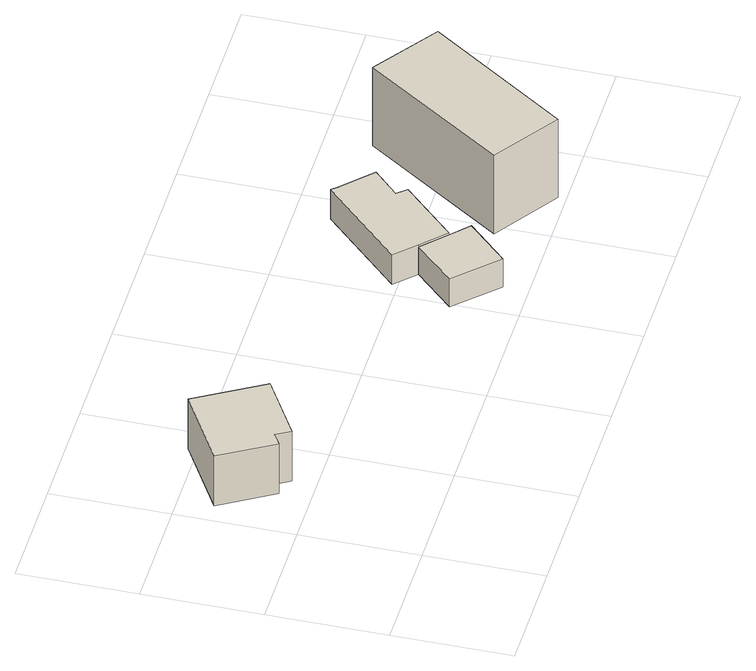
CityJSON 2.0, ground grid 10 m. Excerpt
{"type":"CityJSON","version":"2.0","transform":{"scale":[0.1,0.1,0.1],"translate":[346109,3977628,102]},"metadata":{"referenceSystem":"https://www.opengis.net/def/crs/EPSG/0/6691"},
"CityObjects":{
"building1":{"type":"Building","attributes":{"土砂災害警戒区域.現象区分":"2","土砂災害警戒区域.区域区分":"1","measuredHeight":5.5},"geometry":[{"type":"Solid","lod":"1","boundaries":[[[[0,1,2,3,4,5]],[[4,6,7,5]],[[3,8,6,4]],[[2,9,8,3]],[[1,10,9,2]],[[0,11,10,1]],[[5,7,11,0]],[[6,8,9,10,11,7]]]]}]},
"building2":{"type":"Building","attributes":{"土砂災害警戒区域.現象区分":"2","土砂災害警戒区域.区域区分":"1","measuredHeight":2.8},"geometry":[{"type":"Solid","lod":"1","boundaries":[[[[12,13,14,15,16]],[[15,17,18,16]],[[14,19,17,15]],[[13,20,19,14]],[[12,21,20,13]],[[16,18,21,12]],[[17,19,20,21,18]]]]}]},
"building3":{"type":"Building","attributes":{"土砂災害警戒区域.現象区分":"2","土砂災害警戒区域.区域区分":"1","measuredHeight":3},"geometry":[{"type":"Solid","lod":"1","boundaries":[[[[22,23,24,25,12,16,26,27,28]],[[27,29,30,28]],[[26,31,29,27]],[[16,32,31,26]],[[12,33,32,16]],[[25,34,33,12]],[[24,35,34,25]],[[23,36,35,24]],[[22,37,36,23]],[[28,30,37,22]],[[29,31,32,33,34,35,36,37,30]]]]}]},
"building4":{"type":"Building","attributes":{"土砂災害警戒区域.現象区分":"2","土砂災害警戒区域.区域区分":"1","measuredHeight":8.6},"geometry":[{"type":"Solid","lod":"1","boundaries":[[[[38,39,40,41]],[[40,42,43,41]],[[39,44,42,40]],[[38,45,44,39]],[[41,43,45,38]],[[42,44,45,43]]]]}]}
},
"vertices":[
[97,147,15],[45,116,15],[38,128,15],[28,122,15],[1,167,15],[63,204,15],[1,167,65],[63,204,65],[28,122,65],[38,128,65],[45,116,65],[97,147,65],
[345,68,4],[360,54,4],[327,20,4],[293,54,4],[325,87,4],[293,54,32],[325,87,32],[327,20,32],[360,54,32],[345,68,32],
[394,149,4],[402,141,4],[381,120,4],[388,112,4],[308,104,4],[373,170,4],[377,165,4],[373,170,34],[377,165,34],[308,104,34],[325,87,34],[345,68,34],[388,112,34],[381,120,34],[402,141,34],[394,149,34],
[527,124,0],[447,7,0],[392,44,0],[472,162,0],[392,44,79],[472,162,79],[447,7,79],[527,124,79]
]}
